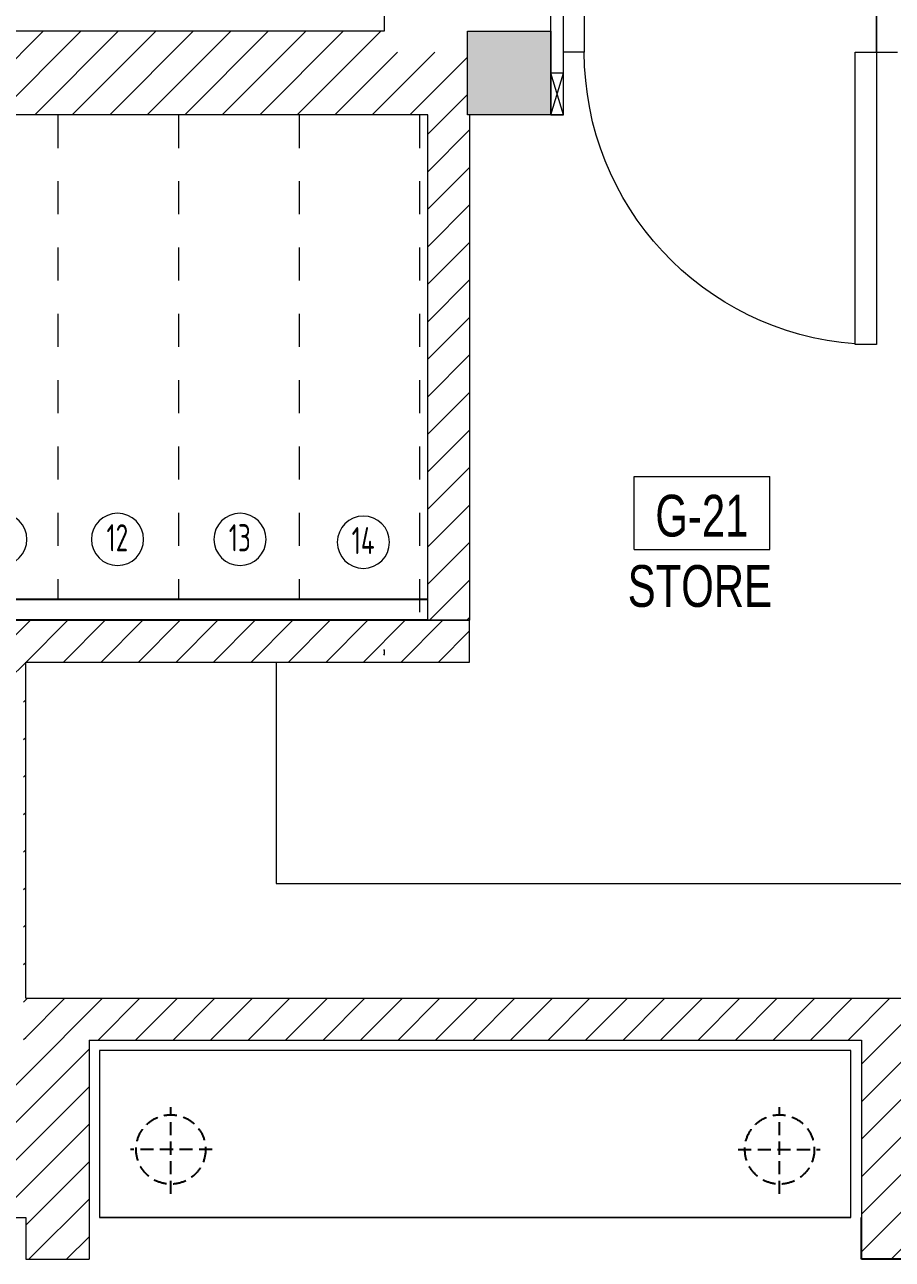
# Model space of a CAD drawing. Header units: millimetres. Extents: x -18512 to 101824, y -95768 to 52898.
# Drawn here: x 19402 to 21480, y -56457 to -53502 of the extents above; entities that cross this region are included whole.
import ezdxf

# ---------------------------------------------------------------- set-up
doc = ezdxf.new("R2010")
doc.units = ezdxf.units.MM
doc.header["$LTSCALE"] = 25
doc.linetypes.add('Dash', pattern=[6.35, 3.175, -3.175])
doc.linetypes.add('HIDDEN', pattern=[0.375, 0.25, -0.125])
for name, color, linetype, lineweight in [('-cabinets', 3, 'Continuous', 9), ('A-ANNO-NOTE', 2, 'Continuous', 9), ('A-AREA-IDEN', 2, 'Continuous', 9), ('A-DOOR', 31, 'Continuous', 18), ('Archi-frame', 253, 'Continuous', 9), ('Furniture - loose', 1, 'Continuous', 5), ('hatch', 252, 'Continuous', 0), ('I-WALL', 2, 'Continuous', 9), ('S-COLS', 6, 'Continuous', 9)]:
    doc.layers.add(name, color=color, linetype=linetype, lineweight=lineweight)
for name, color, linetype in [('1_Wall finish', 2, 'Continuous'), ('4_Sanitaryware', 1, 'Continuous'), ('AR WALL HATCH', 8, 'Continuous'), ('SGF GLASS', 152, 'Continuous')]:
    doc.layers.add(name, color=color, linetype=linetype)
doc.styles.add('Arial Narrow_1', font='fi_9001f.ttf', dxfattribs={"width": 0.75, "height": 235.987842})
doc.styles.add('Arial Narrow_4', font='fi_9001f.ttf', dxfattribs={"width": 0.75, "height": 147.492401})
pattern_1 = [(45, (15109.02, 35539.32), (-44.90128, 44.90128), [])]
pattern_2 = [(45, (-5e-12, -25850), (-44.90128, 44.90128), [])]

# ---------------------------------------------------------------- blocks, each defined once
blk = doc.blocks.new('M_NAGA Room Tag - Room Tag-1756429-GROUND FLOOR PLAN')
at = {"layer": 'A-AREA-IDEN'}
for p, q in [((-3.25, 1.75), (-3.25, -1.75)), ((-3.25, 1.75), (3.25, 1.75)), ((3.25, 1.75), (3.25, -1.75)), ((-3.25, -1.75), (3.25, -1.75))]:
    blk.add_line(p, q, dxfattribs=at)
blk = doc.blocks.new('M_CIRCLE-2 - M_SECTION-8340941-STAIR _ FIRST FLOOR')
at = {"layer": 'A-ANNO-NOTE'}
blk.add_circle((0, 0), 2.5, dxfattribs=at)
blk = doc.blocks.new('M_CIRCLE-2 - M_SECTION-8340942-STAIR _ FIRST FLOOR')
at = {"layer": 'A-ANNO-NOTE'}
blk.add_circle((0, 0), 2.5, dxfattribs=at)
blk = doc.blocks.new('M_CIRCLE-2 - M_SECTION-8340943-STAIR _ FIRST FLOOR')
at = {"layer": 'A-ANNO-NOTE'}
blk.add_circle((0, 0), 2.5, dxfattribs=at)
blk = doc.blocks.new('M_CIRCLE-2 - M_SECTION-8340944-STAIR _ FIRST FLOOR')
at = {"layer": 'A-ANNO-NOTE'}
blk.add_circle((0, 0), 2.5, dxfattribs=at)
blk = doc.blocks.new('FR')
at = {"layer": 'Archi-frame', "color": 252}
blk.add_lwpolyline([(5734.6, -18174.3), (5704.6, -18174.3), (5704.6, -18074.3), (5734.6, -18074.3)], close=True, dxfattribs=at)
for points in [[(5734.6, -18074.3), (5704.6, -18174.3)], [(5704.6, -18074.3), (5734.6, -18174.3)]]:
    blk.add_lwpolyline(points, dxfattribs=at)
blk = doc.blocks.new('E  Naga_Single-Panel2 - NAGA-Storage_ DB _WD12_-8925124-GROUND FLOOR PLAN')
at = {"layer": 'A-DOOR', "lineweight": 18}
for p, q in [((350, 749.7), (299, 749.7)), ((299, 749.7), (299, 50)), ((350, 50), (350, 749.7)), ((-350, 50), (-400, 50)), ((-350, -50), (-350, 50)), ((299, 50), (350, 50)), ((350, -50), (350, 50)), ((350, 50), (400, 50)), ((350, 50), (350, -50)), ((-350, -50), (-400, -50)), ((400, -50), (350, -50))]:
    blk.add_line(p, q, dxfattribs=at)
at = {"layer": 'A-DOOR'}
blk.add_arc((350, 50), 700, 94.1781, 180, dxfattribs=at)

msp = doc.modelspace()

# ---------------------------------------------------------------- hatches: boundary and pattern name
at = {"layer": 'AR WALL HATCH', "lineweight": 5, "ltscale": 25}
h = msp.add_hatch(dxfattribs=at)
h.set_pattern_fill('ANSI31', color=256, scale=20, style=0)
h.set_pattern_definition(pattern_1)
h.paths.add_polyline_path([(20263.4, -53517.4), (20263.4, -53567.4), (20462.8, -53567.4), (20462.8, -53717.4), (16108.1, -53717.4), (16108.1, -53567.4), (16888.1, -53567.4), (16888.1, -53517.4), (19256.7, -53517.4)])
h = msp.add_hatch(dxfattribs=at)
h.set_pattern_fill('ANSI31', color=256, scale=20, style=0)
h.set_pattern_definition(pattern_1)
h.paths.add_polyline_path([(20368.1, -54927.4), (20468.1, -54927.4), (20468.1, -53717.4), (20368.1, -53717.4)])
h = msp.add_hatch(dxfattribs=at)
h.set_pattern_fill('ANSI31', color=256, scale=20, style=0)
h.set_pattern_definition(pattern_2)
h.paths.add_polyline_path([(19404.9, -54960.4), (19404.9, -54927.4), (18733.1, -54927.4), (18733.1, -55027.4), (19148.3, -55027.4), (19148.3, -55420.5), (19165.9, -55420.5), (19168.3, -55387, -0.393583), (19171.4, -55384), (19176.9, -55384), (19176.9, -55420.5), (19184.9, -55420.5), (19184.9, -55346.5), (19184.9, -55342.5), (19184.9, -55338.5), (19219.9, -55338.5), (19219.9, -55068.5), (19223.9, -55068.5), (19227.9, -55068.5), (19391.9, -55068.5), (19395.9, -55068.5), (19399.9, -55068.5), (19399.9, -56018.5), (19395.9, -56018.5), (19391.9, -56018.5), (19227.9, -56018.5), (19223.9, -56018.5), (19219.9, -56018.5), (19219.9, -55518.5), (19184.9, -55518.5), (19184.9, -55514.5), (19184.9, -55510.5), (19184.9, -55436.5), (19176.9, -55436.5), (19176.9, -55473), (19171.4, -55473, -0.393577), (19168.3, -55470.1), (19165.9, -55436.5), (19148.3, -55436.5), (19148.3, -56077.4), (19173.2, -56077.4), (19173.2, -56127.4), (19173.3, -56249.4), (19033.2, -56249.4), (19033.2, -56357.4), (19404.9, -56357.4)])
h.paths.add_polyline_path([(17948.1, -55027.4), (18373.2, -55027.4), (18373.2, -54967.4), (18553.1, -54967.4), (18553.1, -54927.4), (17752.5, -54927.4), (17748.1, -54934.3), (17748.1, -56357.4), (18063.2, -56357.4), (18063.2, -56249.4), (17898.2, -56249.4), (17898.2, -56127.4), (18173.2, -56127.4), (18173.2, -56077.4), (17948.1, -56077.4)])
h = msp.add_hatch(dxfattribs=at)
h.set_pattern_fill('ANSI31', color=256, scale=20, style=0)
h.set_pattern_definition(pattern_2)
h.paths.add_polyline_path([(20468.1, -54927.4), (19404.9, -54927.4), (19404.9, -55027.4), (20468.1, -55027.4)])
h = msp.add_hatch(dxfattribs=at)
h.set_pattern_fill('ANSI31', color=256, scale=20, style=0)
h.set_pattern_definition(pattern_2)
h.paths.add_polyline_path([(21558.1, -55832.4), (19404.9, -55832.4), (19404.9, -56457.4), (19556.5, -56457.4), (19556.5, -55932.4), (21406.5, -55932.4), (21406.5, -56457.4), (21558.1, -56457.4)])
at = {"layer": 'S-COLS'}
msp.add_hatch(color=252, dxfattribs=at).paths.add_polyline_path([(20662.8, -53517.4), (20662.8, -53717.4), (20462.8, -53717.4), (20462.8, -53517.4)], flags=0)

# ---------------------------------------------------------------- linework, layer by layer
at = {"layer": '-cabinets'}
for p, q in [((20004.9, -55027.4, 0), (20004.9, -55557.4)), ((20004.9, -55557.4), (21558.1, -55557.4))]:
    msp.add_line(p, q, dxfattribs=at)
at = {"layer": '1_Wall finish', "color": 2}
for p, q in [((21406.5, -56457.4), (21406.5, -56357.4)), ((21558.1, -56457.4), (21406.5, -56457.4))]:
    msp.add_line(p, q, dxfattribs=at)
at = {"layer": '4_Sanitaryware', "color": 1, "linetype": 'HIDDEN', "ltscale": 5}
for p, q in [((19752.5, -56300.7, 0), (19752.5, -56093, 0)), ((21210.5, -56300.7, 0), (21210.5, -56093, 0)), ((19851.5, -56194.3, 0), (19655.6, -56194.3, 0)), ((21111.5, -56194.3, 0), (21307.4, -56194.3, 0))]:
    msp.add_line(p, q, dxfattribs=at)
for centre in [(19752.5, -56194.3, 0), (21210.5, -56194.3, 0)]:
    msp.add_circle(centre, 83.1, dxfattribs=at)
at = {"layer": 'Furniture - loose'}
msp.add_lwpolyline([(21381.5, -56357.4), (21381.5, -55957.4), (19581.5, -55957.4), (19581.5, -56357.4)], close=True, dxfattribs=at)
at = {"layer": 'hatch', "linetype": 'Dash', "lineweight": 9}
for p, q in [((19482.1, -53717.4), (19482.1, -54877.4)), ((19771.1, -53717.4), (19771.1, -54877.4)), ((20060.1, -53717.4), (20060.1, -54877.4)), ((20348.1, -53717.4), (20348.1, -54926.7))]:
    msp.add_line(p, q, dxfattribs=at)
at = {"layer": 'I-WALL'}
for p, q in [((20263.4, -53467.4), (20263.4, -53517.4)), ((20662.8, -53717.4), (20662.8, -53467.4)), ((20692.8, -53717.4), (20692.8, -53467.4)), ((20263.4, -53517.4), (16888.1, -53517.4)), ((20662.8, -53617.4), (20662.8, -53717.4)), ((20368.1, -53717.4), (16208.1, -53717.4)), ((20368.1, -54927.4), (20368.1, -53717.4)), ((20468.1, -53717.4), (20468.1, -54927.4)), ((20692.8, -53717.4), (20662.8, -53717.4)), ((17748.1, -54927.4, 0), (19404.9, -54927.4, 0)), ((20368.1, -54927.4), (20468.1, -54927.4)), ((19404.9, -55832.4), (19404.9, -55027.4, 0)), ((19404.9, -55832.4), (21558.1, -55832.4)), ((19556.5, -55932.4), (21406.5, -55932.4)), ((19556.5, -55932.4), (19556.5, -56457.4)), ((21406.5, -55932.4), (21406.5, -56357.4)), ((19033.2, -56357.4), (19404.9, -56357.4)), ((19404.9, -56357.4, 0), (19404.9, -56457.4, 0)), ((19404.9, -56457.4, 0), (19556.5, -56457.4, 0))]:
    msp.add_line(p, q, dxfattribs=at)
at = {"layer": 'I-WALL', "color": 152}
for p, q in [((20264.6, -54999.4), (20262.6, -54997.4)), ((20264.6, -55008.9), (20264.6, -54999.4)), ((20262.6, -55010.9), (20264.6, -55008.9))]:
    msp.add_line(p, q, dxfattribs=at)
at = {"layer": 'I-WALL', "color": 6}
for p in [(19581.5, -55957.4), (21381.5, -56357.4)]:
    msp.add_line(p, (19581.5, -56357.4), dxfattribs=at)
at = {"layer": 'I-WALL', "elevation": 0}
msp.add_lwpolyline([(19404.9, -55027.4), (20468.1, -55027.4), (20468.1, -54927.4), (19404.9, -54927.4)], dxfattribs=at)
at = {"layer": 'S-COLS', "color": 8}
for p, q in [((20462.8, -53717.4), (20462.8, -53517.4)), ((20462.8, -53517.4), (20662.8, -53517.4)), ((20662.8, -53517.4), (20662.8, -53717.4)), ((20662.8, -53717.4), (20462.8, -53717.4))]:
    msp.add_line(p, q, dxfattribs=at)
at = {"layer": 'SGF GLASS', "color": 1, "linetype": 'ByBlock', "ltscale": 0.8}
for p, q in [((20368.1, -54877.4, 0), (17748.1, -54877.4, 0)), ((20368.1, -54927.4, 0), (17748.1, -54927.4, 0))]:
    msp.add_line(p, q, dxfattribs=at)

# ---------------------------------------------------------------- block references
at = {"layer": 'A-AREA-IDEN', "lineweight": 18, "xscale": -49.99999999999998, "yscale": 49.99999999999998, "zscale": 49.99999999999998, "rotation": 180}
msp.add_blockref('M_NAGA Room Tag - Room Tag-1756429-GROUND FLOOR PLAN', (21024.8, -54670.4), dxfattribs=at)
at = {"layer": 'A-DOOR', "xscale": -1, "rotation": 180}
msp.add_blockref('E  Naga_Single-Panel2 - NAGA-Storage_ DB _WD12_-8925124-GROUND FLOOR PLAN', (21092.8, -53517.4), dxfattribs=at)
at = {"layer": 'Archi-frame', "color": 133, "xscale": -1, "rotation": 180}
msp.add_blockref('FR', (14958.2, -71791.7), dxfattribs=at)
at = {"layer": 'hatch', "linetype": 'Dash', "lineweight": 9, "extrusion": (0, 0, -1), "xscale": 25, "yscale": 25, "zscale": -25, "rotation": 180}
for name, p in [('M_CIRCLE-2 - M_SECTION-8340941-STAIR _ FIRST FLOOR', (-19345.3, -54733.8)), ('M_CIRCLE-2 - M_SECTION-8340942-STAIR _ FIRST FLOOR', (-19624.9, -54733.8)), ('M_CIRCLE-2 - M_SECTION-8340943-STAIR _ FIRST FLOOR', (-19918.2, -54733.8)), ('M_CIRCLE-2 - M_SECTION-8340944-STAIR _ FIRST FLOOR', (-20213.7, -54740.6))]:
    msp.add_blockref(name, p, dxfattribs=at)

# ---------------------------------------------------------------- texts
at = {"layer": 'A-AREA-IDEN', "lineweight": 18, "char_height": 100, "width": 747, "attachment_point": 8, "line_spacing_factor": 0.968573, "style": 'Arial Narrow_4'}
for s, insert in [('G-21', (21024.4, -54728.4)), ('STORE', (21019.5, -54896.8))]:
    msp.add_mtext(s, dxfattribs=dict(at, insert=insert))
at = {"layer": 'hatch', "linetype": 'Dash', "lineweight": 9, "char_height": 65, "width": 33.12, "attachment_point": 8, "line_spacing_factor": 0.968573, "style": 'Arial Narrow_1'}
for s, insert in [('{\\Fisocp2|c0;12}', (19624.4, -54762.4)), ('{\\Fisocp2|c0;13}', (19917.7, -54762.4)), ('{\\Fisocp2|c0;14}', (20213.1, -54769.2))]:
    msp.add_mtext(s, dxfattribs=dict(at, insert=insert))

doc.saveas('drawing.dxf')
